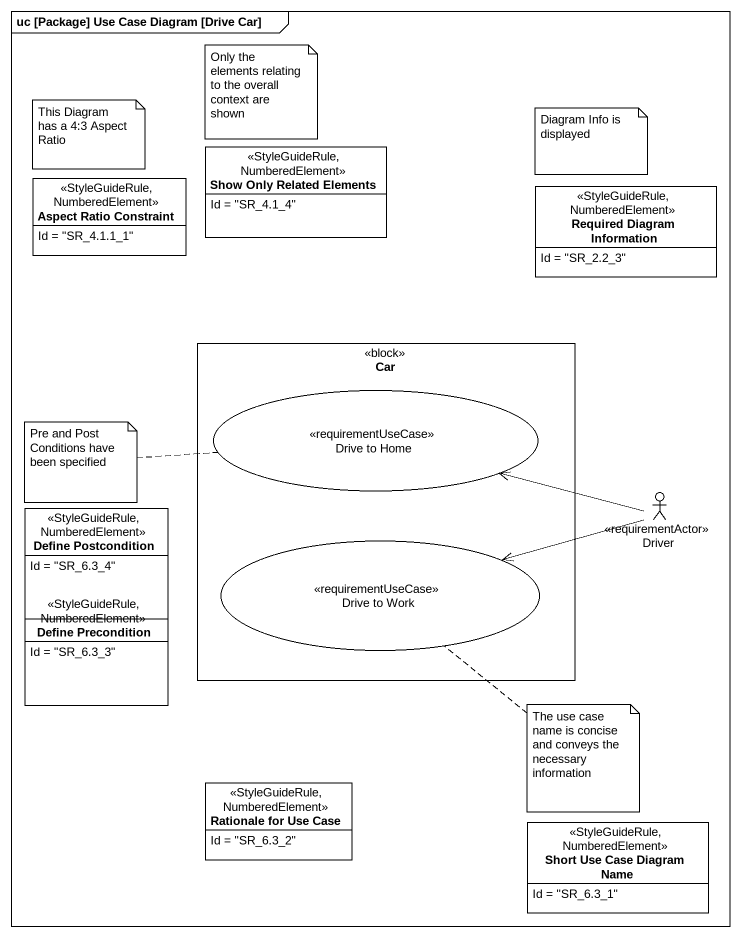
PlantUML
@startuml
mainframe uc [Package] Use Case Diagram [Drive Car]
allowmixing
hide circle
hide empty members
class "Show Only Related Elements" as Show_Only_Related_Elements <<StyleGuideRule, NumberedElement>> {
  Id = "SR_4.1_4"
}
class "Aspect Ratio Constraint" as Aspect_Ratio_Constraint <<StyleGuideRule, NumberedElement>> {
  Id = "SR_4.1.1_1"
}
class "Required Diagram Information" as Required_Diagram_Information <<StyleGuideRule, NumberedElement>> {
  Id = "SR_2.2_3"
}
rectangle Car <<block>> {
  usecase "Drive to Home" as Drive_to_Home <<requirementUseCase>>
  usecase "Drive to Work" as Drive_to_Work <<requirementUseCase>>
}
class "Define Postcondition" as Define_Postcondition <<StyleGuideRule, NumberedElement>> {
  Id = "SR_6.3_4"
}
actor Driver <<requirementActor>>
class "Define Precondition" as Define_Precondition <<StyleGuideRule, NumberedElement>> {
  Id = "SR_6.3_3"
}
class "Rationale for Use Case" as Rationale_for_Use_Case <<StyleGuideRule, NumberedElement>> {
  Id = "SR_6.3_2"
}
class "Short Use Case Diagram Name" as Short_Use_Case_Diagram_Name <<StyleGuideRule, NumberedElement>> {
  Id = "SR_6.3_1"
}
Driver -left-> Drive_to_Home
Driver -left-> Drive_to_Work
note as N1
  Only the elements relating to the overall context are shown
end note
note as N2
  This Diagram has a 4:3 Aspect Ratio
end note
note as N3
  Diagram Info is displayed
end note
note left of Drive_to_Home : Pre and Post Conditions have been specified
note bottom of Drive_to_Work : The use case name is concise and conveys the necessary information
@enduml
